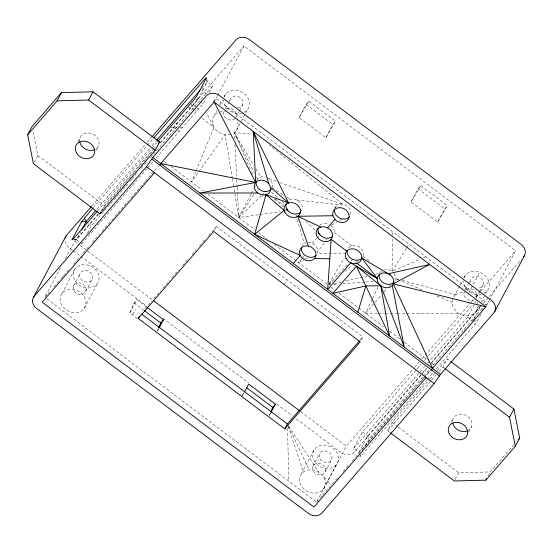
<?xml version="1.0" encoding="UTF-8"?>
<svg xmlns="http://www.w3.org/2000/svg" width="553" height="553" viewBox="0 0 553 553"><rect width="100%" height="100%" fill="white"/><g stroke="black" fill="none" stroke-linecap="round" stroke-linejoin="round"><path stroke-width="0.41" stroke-dasharray="2.77 2.07" d="M392.63 238.758L392.008 271.488A8.551 7.106 28 0 0 384.439 269.601M392.692 235.315L392.754 231.866M194.469 109.978L191.138 107.469L191.317 103.556M324.203 242.933L317.823 251.629L317.367 253.447L346.372 253.025M195.769 171.686L191.545 181.978L198.465 172.253M196.094 170.898L213.97 127.349L206.532 113.061M137.331 318.528L129.817 312.86L134.068 302.864L136.826 299.678L146.393 306.887M157.114 331.406L158.421 328.33M242.359 395.658L243.666 392.582M269.09 415.808L270.396 412.732M377.637 313.185L365.595 313.171L372.21 299.297M372.577 298.53L378.086 286.972M251.034 194.193L238.744 217.557L259.087 214.709M251.428 193.439L253.806 188.912M254.207 188.158L255.396 185.898M34.21 162.209L37.798 155.469L33.014 131.517M77.842 142.031L80.226 137.538M96.139 150.368L98.524 145.881M60.519 267.735L44.821 297.258L49.348 292.039M65.351 258.652L74.607 241.246L98.31 213.907M74.22 239.822L76.473 239.767L80.489 232.219M79.805 242.276L81.803 243.783L82.604 242.269M87.422 233.214L91.439 225.659L103.84 211.357M102.008 210.161L104.393 205.668L152.842 149.794M61.86 293.65L75.001 268.938M73.508 285.88L80.081 273.528M85.708 291.445L92.275 279.085M84.222 308.387A13.417 11.15 28 0 0 73.107 289.482A13.417 11.15 28 0 0 61.784 305.194A13.417 11.15 28 0 0 84.222 308.387L97.363 283.675M160.308 143.027L197.739 99.858L207.299 81.879L206.801 79.404M156.07 158.082L203.069 103.874L206.255 97.881M209.041 92.634L212.629 85.895L207.299 81.879L205.868 78.955M214.135 102.001L217.163 96.305M217.571 95.545L243.921 45.982L515.652 250.799L489.702 299.602M214.039 115.805L216.873 110.476M219.707 105.153L222.541 99.823M224.159 96.775L225.368 94.494M225.534 108.298L228.244 103.211M228.631 102.485L230.56 98.849M129.817 312.86L136.826 299.678M235.972 117.236L239.069 111.423M239.456 110.697L242.546 104.876M132.914 314.429L135.54 309.486M236.401 130.543L240.852 122.172M241.26 121.411L245.304 113.8M245.712 113.04L247.73 109.231M157.626 330.742L158.794 328.551M214.073 230.719L216.327 226.481L362.844 336.922L360.964 340.454M299.132 117.602L306.141 104.42L308.899 101.234L335.54 121.314L325.772 137.676L299.132 117.602L308.899 101.234M325.772 137.676L332.782 124.501L335.54 121.314M284.29 284.636L286.917 279.694M334.938 208.26L335.664 206.905M242.484 395.734L244.046 392.803M269.601 415.144L270.77 412.953M411.017 201.935L418.027 188.753L420.792 185.573L447.432 205.654L437.658 222.016L411.017 201.935L420.792 185.573M301.261 474.101L314.401 449.389M437.658 222.016L444.667 208.834L447.432 205.654M312.915 466.331L319.482 453.978M325.109 471.896L331.682 459.536M46.894 298.82L316.551 502.076L346.337 446.057L414.059 367.952M323.623 488.838L336.763 464.126A13.417 11.15 28 0 0 325.655 445.22A13.417 11.15 28 0 0 314.332 460.932A13.417 11.15 28 0 0 336.763 464.126M423.861 377.644L358.966 452.492L353.637 448.476L362.395 431.997L416.568 369.522M358.966 452.492L367.724 436.013L421.898 373.538M360.584 455.126L359.789 456.619L360.75 456.149L426.778 380.001M365.36 446.14L368.547 440.147L371.263 436.372L423.183 376.503M459.522 286.15L453.861 296.802A13.417 11.15 28 0 1 465.108 292.634M459.93 285.383L462.356 280.82M463.974 277.772L465.191 275.491L467.264 273.396A13.417 11.15 28 0 1 487.622 278.691A13.417 11.15 28 0 1 479.651 294.486A13.417 11.15 28 0 1 463.421 281.014M389.789 432.328L387.729 430.773L392.105 422.533L429.287 379.655M464.976 289.164L466.061 287.125M465.46 289.648L468.163 284.56M468.55 283.834L470.873 279.472M468.861 292.737L479.79 272.194M476.499 297.39L479.202 292.302M479.589 291.576L483.066 285.037M427.566 363.217L467.631 317.007L474.799 303.528M475.193 302.781L476.389 300.535L474.695 302.484M438.992 371.651L442.939 367.102L447.315 358.862L450.066 360.929M476.223 311.539L479.05 306.21M481.075 302.408L487.552 290.228M473.755 319.53L481.317 305.297M436.372 368.934L474.744 324.68L477.46 320.913L481.048 314.173M485.866 306.811L489.294 300.362M451.193 422.409L453.177 418.669M468.695 432.246L471.474 427.013M455.119 479.479L458.707 472.732L490.235 471.937L513.571 445.027M488.244 475.677L490.235 471.937M329.076 283.537L344.201 258.099M256.53 180.637L257.518 179.061L260.774 177.043A8.551 7.106 28 0 1 264.977 176.939M379.87 272.829L381.487 270.963M406.344 248.456L392.008 271.488L420.335 259.198M406.794 247.737L409.033 244.136M253.786 194.559L238.744 217.557L233.891 187.972M198.956 171.554L225.154 134.718L232.225 177.831M326.166 240.258L327.148 238.917M92.012 205.93L145.066 144.748M147.319 142.142L151.273 137.586M93.339 207.589L153.091 138.679M96.816 209.29L149.801 148.183M152.061 145.584L156.001 141.036M201.665 88.383L207.299 81.879M97.687 210.838L151.709 148.515M152.269 147.865L156.769 142.667M153.409 149.144L156.222 145.895M100.57 211.301L118.632 190.474M119.192 189.824L124.84 183.313M125.4 182.663L133.867 172.902M134.434 172.253L140.075 165.741M140.642 165.091L152.49 151.425M160.391 142.308L243.921 45.982M73.639 239.477L76.473 239.767L98.42 214.446M104.399 210.707L107.22 207.458M107.787 206.808L110.04 204.209M110.6 203.559L113.42 200.304M113.98 199.654L116.241 197.055M116.801 196.405L119.621 193.156M120.181 192.506L122.441 189.907M123.001 189.257L125.254 186.658M125.821 186.008L127.515 184.052M129.768 181.453L131.455 179.504M132.022 178.854L136.529 173.656M141.043 168.451L143.856 165.202M144.423 164.552L146.676 161.953M150.623 157.405L152.877 154.805M153.444 154.156L212.629 85.895M81.803 243.783L147.07 168.471M147.63 167.822L152.697 161.981M213.161 101.807L215.946 98.593L487.67 303.41L485.99 305.353M53.876 286.827L60.657 278.995M61.224 278.346L62.924 276.389M63.484 275.733L69.706 268.558M73.667 263.995L79.321 257.47M83.282 252.908L88.936 246.382M92.33 242.47L99.685 233.988M101.946 231.382L110.994 220.944M111.561 220.294L120.609 209.857M121.176 209.207L128.531 200.725M130.791 198.119L144.927 181.813M145.494 181.156L151.149 174.637M151.716 173.981L153.983 171.375M154.543 170.725L158.504 166.156M144.81 308.954L151.57 301.164M153.817 298.565L160.577 290.774M162.831 288.175L169.584 280.385M171.838 277.786L178.598 269.988M182.538 265.447L187.605 259.599M192.112 254.408L196.052 249.859M199.433 245.967L205.059 239.47M208.44 235.571L216.327 226.481M312.362 243.348L316.648 238.405M317.187 237.79L318.791 235.937M301.724 258.977L298.551 262.634L304.475 259.502M302.249 258.362L303.839 256.537M365.595 313.171L374.575 302.816M375.134 302.166L381.307 295.046M384.114 291.811L386.36 289.219M389.167 285.984L390.853 284.042M360.031 340.171L362.844 336.922M414.626 367.303L419.139 362.097M421.96 358.842L470.499 302.864M471.059 302.214L473.32 299.615M475.58 297.009L480.094 291.804M480.654 291.154L515.652 250.799M417.135 368.872L421.089 364.316M424.469 360.411L427.856 356.505M428.423 355.856L472.442 305.09M353.637 448.476L424.739 366.473M422.464 372.888L426.411 368.333M431.492 362.471L481.151 305.201M420.923 375.28L354.328 452.084A10.065 8.364 28 0 1 340.814 452.43L295.986 418.635M421.49 374.63L427.13 368.118M431.084 363.563L480.184 306.936M483.004 303.687L521.382 259.426M423.743 375.846L428.824 369.992M432.778 365.436L482.997 307.516M464.078 330.625L465.204 329.325M473.064 320.256L474.191 318.963M482.057 309.894L483.177 308.595M424.428 376.994L430.068 370.489M316.551 502.076L318.189 500.182M320.381 497.665L322.019 495.771M322.565 495.142L330.224 486.308M332.443 483.744L339.231 475.926M343.185 471.363L348.272 465.495M352.226 460.932L359.015 453.107M361.835 449.852L370.316 440.07M370.883 439.421L379.925 428.99M380.492 428.34L389.533 417.909M390.1 417.252L392.36 414.646M392.927 413.997L397.448 408.778M399.708 406.172L404.796 400.303M405.363 399.653L411.017 393.135M411.577 392.485L413.838 389.879M414.404 389.222L418.365 384.66M420.626 382.054L430.801 370.323M427.345 379.351L432.985 372.84M429.854 379.005L434.361 373.807M437.174 370.558L447.315 358.862M387.729 430.773L431.105 380.747M431.672 380.098L436.179 374.899M328.807 284.366L348.411 263.733M350.789 261.237L352.572 259.357M261.431 195.824L238.744 217.557L237.541 194.4M262.046 195.237L264.493 192.886M328.876 284.449L333.542 280.641M344.878 271.378L352.22 265.392M355.551 262.668L358.883 259.945M224.062 97.093A13.417 11.15 28 0 1 227.442 92.399L230.138 90.948A13.417 11.15 28 0 1 247.806 97.694L249.078 100.66A13.417 11.15 28 0 1 242.967 112.777M331.579 224.988L336.687 222.209M339.611 220.619L342.528 219.036M323.692 477.301A13.417 11.15 28 0 1 319.814 491.983A13.417 11.15 28 0 1 302.477 487.476A13.417 11.15 28 0 1 303.334 472.006L306.03 470.555L309.155 469.85A13.417 11.15 28 0 1 318.977 472.4L321.652 474.619L331.316 485.05M305.215 259.108L307.44 257.933M485.258 304.91L486.225 304.433L484.718 304.475M289.191 200.089L290.38 199.536A8.551 7.106 28 0 1 300.009 202.315A8.551 7.106 28 0 1 301.344 211.128M423.487 257.836L425.845 256.806M329.049 284.802L330.735 284.422M334.102 283.661L340.835 282.134M345.881 280.986L366.916 276.217M375.335 274.309L379.538 273.355M296.685 199.999L338.754 204.693L342.901 204.361A8.551 7.106 28 0 1 350.643 214.854M259.938 214.592L280.281 211.737M285.369 211.025L287.062 210.783M333.321 284.588L338.429 284.18M342.694 283.848L364.842 282.085M365.692 282.023L373.358 281.415M473.707 321.01L477.46 320.913M378.501 313.185L384.522 313.185M385.379 313.185L389.678 313.192M390.542 313.192L396.563 313.198M397.42 313.198L406.026 313.205M406.884 313.205L458.506 313.24M170.276 127.086L176.981 127.494M180.147 127.536L182.525 127.563M234.645 138.644L234.327 132.637L252.064 134.165M195.617 99.644L197.739 99.858L199.737 101.365M192.776 102.92L194.898 103.135M187.598 107.109L191.138 107.469M362.395 431.997L367.724 436.013L371.263 436.372M175.605 123.167L177.195 123.554M398.851 279.514L395.547 278.629L398.734 279.963M402.162 280.392L455.928 294.708M269 178.771L276.313 181.301M279.562 182.428L342.901 204.361L269.712 145.356M401.913 281.297L421.828 289.641M436.96 295.986L452.084 302.325M272.083 187.73L283.343 194.995M286.862 197.262L290.38 199.536M306.141 104.42L332.782 124.501M418.027 188.753L444.667 208.834M206.518 93.879L202.522 90.865L201.693 86.738M200.407 101.863L203.069 103.874M195.133 110.482L196.467 111.485M467.631 317.007L472.96 321.023L474.744 324.68M202.073 118.377L213.97 127.349M334.385 232.53L351.812 245.663M363.127 256.35L369.853 261.424M275.18 198.845L283.966 205.467M173.815 127.446L179.144 131.462M442.939 367.102L444.308 368.132M164.642 161.704L167.407 163.785M170.849 166.384L203.172 190.75M207.963 194.359L254.553 229.474M258.68 232.585L267.617 239.318M274.488 244.502L328.212 284.995M330.929 287.042L334.33 289.606M339.086 293.194L358.116 307.537M358.793 308.049L383.457 326.636M389.644 331.295L399.95 339.065M404.07 342.176L427.434 359.782M431.554 362.892L434.305 364.959M37.798 155.469L104.393 205.668M392.105 422.533L397.6 426.674M398.284 427.192L458.707 472.732M88.77 223.654L91.439 225.659M76.473 239.767L79.134 241.772M74.607 241.246L79.438 244.882M80.123 245.401L87.021 250.599M87.713 251.117L152.538 299.982M300.818 411.75L346.337 446.057M72.533 250.212L69.09 247.613A10.065 8.364 28 0 1 65.054 241.488M73.224 250.73L80.123 255.928M80.814 256.447L147.022 306.355M162.879 318.307L248.401 382.766M276.673 404.084L292.537 416.036M134.068 302.864L143.628 310.074M274.205 198.962L283.343 206.767M271.523 192.209L277.751 197.794M282.106 201.707L284.595 203.939M193.619 104.607L196.709 107.4M197.324 107.959L198.562 109.072M305.754 221.297L314.954 230.041M288.804 426.114L318.977 472.4M250.212 169.011L234.327 132.637L253.723 165.202M255.921 168.9L260.774 177.043M234.327 132.637L254.477 172.978M256.378 176.78L257.518 179.061M359.319 453.218L360.75 456.149M288.493 426.273L309.155 469.85M251.594 172.177L252.624 174.548M477.246 302.221L477.827 304.848M288.196 426.384L303.334 472.006M295.979 214.889L304.24 243.555M197.165 97.535L197.739 99.858M367.724 436.013L368.547 440.147M232.364 178.674L233.753 187.128M234.956 144.651L236.739 178.958M236.781 179.815L237.14 186.679M237.182 187.536L237.5 193.543M287.498 428.216L288.887 481.221M79.819 141.948A10.065 8.364 28 0 1 92.641 133.999A10.065 8.364 28 0 1 95.669 149.172M477.992 306.016A13.417 11.15 28 0 1 463.276 315.369A13.417 11.15 28 0 1 452.548 299.401M463.877 278.09A13.417 11.15 28 0 1 465.191 275.491M242.221 113.026A13.417 11.15 28 0 1 223.599 100.017M452.644 420.805A10.065 8.364 28 0 1 466.76 415.745A10.065 8.364 28 0 1 468.619 430.31M237.749 121.971A13.417 11.15 28 0 1 232.357 133.798M230.891 134.338A13.417 11.15 28 0 1 212.594 123.996A13.417 11.15 28 0 1 225.292 111.637M267.085 177.631A8.551 7.106 28 0 1 272.297 187.149M319.793 225.23A8.551 7.106 28 0 1 328.931 224.248M330.846 225.389A8.551 7.106 28 0 1 333.929 234.348M301.814 246.355A8.551 7.106 28 0 1 306.051 242.76M308.104 242.456A8.551 7.106 28 0 1 317.823 251.629M335.021 207.969A8.551 7.106 28 0 1 338.754 204.693M348.556 247.682A8.551 7.106 28 0 1 360.044 247.391A8.551 7.106 28 0 1 362.139 257.926M394.047 273.569A8.551 7.106 28 0 1 395.091 280.447M237.424 107.704A6.705 5.571 28 0 0 242.815 104.199A6.705 5.571 28 0 0 240.472 97.812L239.007 96.858A6.705 5.571 28 0 0 230.138 101.752M470.603 282.417A6.705 5.571 28 0 1 475.808 276.41A6.705 5.571 28 0 1 483.343 282.092A6.705 5.571 28 0 1 478.138 288.092M474.592 299.588A6.705 5.571 28 0 1 466.718 298.855A6.705 5.571 28 0 1 464.299 291.832M466.207 289.634A6.705 5.571 28 0 1 474.744 290.926A6.705 5.571 28 0 1 475.725 298.627M235.136 118.425A6.705 5.571 28 0 1 227.525 119.227L226.059 118.273A6.705 5.571 28 0 1 223.993 111.208M226.018 109.107A6.705 5.571 28 0 1 232.44 109.218L233.905 110.165A6.705 5.571 28 0 1 236.407 115.84M79.763 265.392L77.067 266.843A13.417 11.15 28 0 0 81.685 286.516A13.417 11.15 28 0 0 99.084 277.136A13.417 11.15 28 0 0 79.763 265.392M83.406 270.707L81.982 271.329A6.705 5.571 28 0 0 80.738 278.691A6.705 5.571 28 0 0 88.95 281.906L90.374 281.283A6.705 5.571 28 0 0 91.618 273.922A6.705 5.571 28 0 0 83.406 270.707M76.832 283.06L75.415 283.682A6.705 5.571 28 0 0 74.171 291.044A6.705 5.571 28 0 0 82.383 294.265L83.8 293.643A6.705 5.571 28 0 0 85.044 286.274A6.705 5.571 28 0 0 76.832 283.06M322.807 451.158L321.39 451.78A6.705 5.571 28 0 0 320.146 459.142A6.705 5.571 28 0 0 328.358 462.356L329.775 461.734A6.705 5.571 28 0 0 331.019 454.372A6.705 5.571 28 0 0 322.807 451.158M316.24 463.518L314.816 464.14A6.705 5.571 28 0 0 313.572 471.502A6.705 5.571 28 0 0 321.784 474.716L323.208 474.094A6.705 5.571 28 0 0 324.452 466.732A6.705 5.571 28 0 0 316.24 463.518"/><path stroke-width="0.83" d="M286.108 203.836L285.998 206.995L287.913 210.665A8.551 7.106 28 0 0 295.744 214.066L297.784 213.721A8.551 7.106 28 0 0 300.555 212.089M329.795 258.783L314.553 258.465A8.551 7.106 28 0 1 300.3 255.465L254.636 234.341L266.034 194.725L288.576 202.93L253.226 131.462L255.707 182.462L199.847 193.025L257.809 192.997M440.485 374.388L493.857 312.839A10.065 8.364 28 0 0 491.382 300.445L219.659 95.628A10.065 8.364 28 0 0 206.145 95.973L152.773 157.522L146.469 166.709L34.203 296.18A10.065 8.364 28 0 0 36.678 308.567L308.401 513.384A10.065 8.364 28 0 0 321.915 513.046L434.174 383.575L440.485 374.388L357.888 312.169L365.816 285.949L380.803 285.742L404.222 347.07L392.284 285.452L393.266 283.876L429.653 264.445L388.268 273.776A8.551 7.106 28 0 0 377.989 276.23A8.551 7.106 28 0 0 381.411 286.171A8.551 7.106 28 0 0 392.284 285.452M158.746 327.556L160.709 322.945L163.467 319.758L147.077 307.406M270.721 411.957L272.684 407.347L275.442 404.16L248.719 384.017L244.433 392.07M27.65 134.794L32.026 126.561L61.473 92.607L93.001 91.805L159.603 141.997L155.227 150.236L100.017 213.907L33.415 163.709L27.65 134.794L57.097 100.84L61.473 92.607M57.097 100.84L88.625 100.038L93.001 91.805M33.553 297.058L65.966 236.103M92.773 208.239L81.602 221.76L71.966 239.878L72.934 239.408L97.128 211.488M81.692 229.951L86.109 221.642L95.69 210.589M100.017 213.907L100.812 212.407M159.893 165.195L160.764 163.55L214.135 102.001L485.866 306.811L432.494 368.367L431.617 370.012M138.243 318.445L213.693 231.424L360.217 341.865L284.76 428.886L138.243 318.445L139.37 316.323M159.188 327.818L163.467 319.758M271.157 412.22L275.442 404.16M284.76 428.886L287.387 423.944L359.464 340.821M494.506 311.954L524.292 255.942M390.473 432.84L454.324 480.972L485.859 480.17L515.299 446.216L509.534 417.301L513.917 409.061L450.75 361.448M485.859 480.17L486.654 478.677M515.299 446.216L519.682 437.976L513.917 409.061M91.452 206.58L66.616 235.219A10.065 8.364 28 0 0 65.109 238.115M151.84 136.937L235.931 39.954A10.065 8.364 28 0 1 249.444 39.616L521.168 244.433A10.065 8.364 28 0 1 523.643 256.82M153.651 138.029L205.509 78.222L206.476 77.752L196.778 95.987L194.2 99.499L157.895 141.368M156.568 140.386L200.532 89.683M158.476 143.296L159.603 141.997M154.46 172.736L42.194 302.201L313.924 507.018L426.183 377.554M265.723 191.718L269.657 190.529L271.101 189.306M293.325 263.518L300.3 255.465A8.551 7.106 28 0 1 308.429 246.092L297.763 216.278L332.885 215.739A8.551 7.106 28 0 1 341.816 207.907A8.551 7.106 28 0 1 348.307 219.382A8.551 7.106 28 0 1 334.938 219.368L327.507 227.94L327.12 227.649A8.551 7.106 28 0 0 316.122 233.76A8.551 7.106 28 0 0 328.517 241.129A8.551 7.106 28 0 0 329.035 228.79L327.507 227.94M356.429 266.187L389.623 336.065L380.803 285.742L356.429 266.187L332.892 293.332L365.816 285.949M518.569 439.255L519.682 437.976M254.636 234.341L284.187 210.389L266.034 194.725M389.948 275.007L390.183 274.917A8.551 7.106 28 0 1 393.266 283.876L432.494 368.367M81.602 221.76L86.109 221.642L87.443 222.645M160.764 163.55L255.707 182.462L214.135 102.001M393.266 283.876L485.866 306.811M297.763 216.278L320.809 227.062M390.183 274.917L361.752 257.968L377.264 278.601L350.747 262.793L327.68 289.399L331.136 239.325L346.731 251.117M357.058 263.38L377.264 278.601M88.625 100.038L155.227 150.236M444.999 368.651L509.534 417.301M152.773 157.522L357.888 312.169M151.895 159.174L439.607 376.033M146.469 166.709L434.174 383.575M153.229 300.507L299.436 410.713M144.312 310.586L160.709 322.945M246.638 387.715L272.684 407.347M141.554 314.021L287.387 423.944M285.949 208.993L287.913 210.665M253.226 131.462L268.793 183.686L270.624 187.377L288.576 202.93M318.023 232.951L319.862 234.7M334.938 219.368L332.885 215.739M84.319 217.986L86.109 221.642M256.08 182.455L256.184 184.391L258.016 188.089A8.551 7.106 28 0 0 265.793 191.628M94.998 149.545A10.065 8.364 28 0 1 79.819 141.948M467.949 430.676A10.065 8.364 28 0 1 452.769 423.086M332.512 236.373A8.551 7.106 28 0 1 322.385 236.836A8.551 7.106 28 0 1 318.169 227.836M315.95 255.472A8.551 7.106 28 0 1 308.92 257.152L304.897 255.313A8.551 7.106 28 0 1 301.357 248.173M349.372 216.97A8.551 7.106 28 0 1 339.383 217.979A8.551 7.106 28 0 1 334.62 209.138M308.429 246.092A8.551 7.106 28 0 1 314.553 258.465M270.624 187.377A8.551 7.106 28 0 1 261.12 194.656A8.551 7.106 28 0 1 255.327 182.96A8.551 7.106 28 0 1 268.793 183.686M362.139 257.926A8.551 7.106 28 0 1 352.572 259.357A8.551 7.106 28 0 1 347.118 251.076M394.109 282.023A8.551 7.106 28 0 1 383.872 283.122A8.551 7.106 28 0 1 379.33 273.942M76.217 152.448A10.065 8.364 28 0 0 92.987 155.967A10.065 8.364 28 0 0 85.784 141.416A10.065 8.364 28 0 0 76.217 152.448M449.181 433.566A10.065 8.364 28 0 0 465.944 437.091A10.065 8.364 28 0 0 458.741 422.54A10.065 8.364 28 0 0 449.181 433.566M284.899 212.304A8.551 7.106 28 0 0 299.173 215.02A8.551 7.106 28 0 0 292.765 202.737A8.551 7.106 28 0 0 284.899 212.304M346.06 258.369A8.551 7.106 28 0 0 360.314 261.362A8.551 7.106 28 0 0 354.19 248.995A8.551 7.106 28 0 0 346.06 258.369"/></g></svg>
